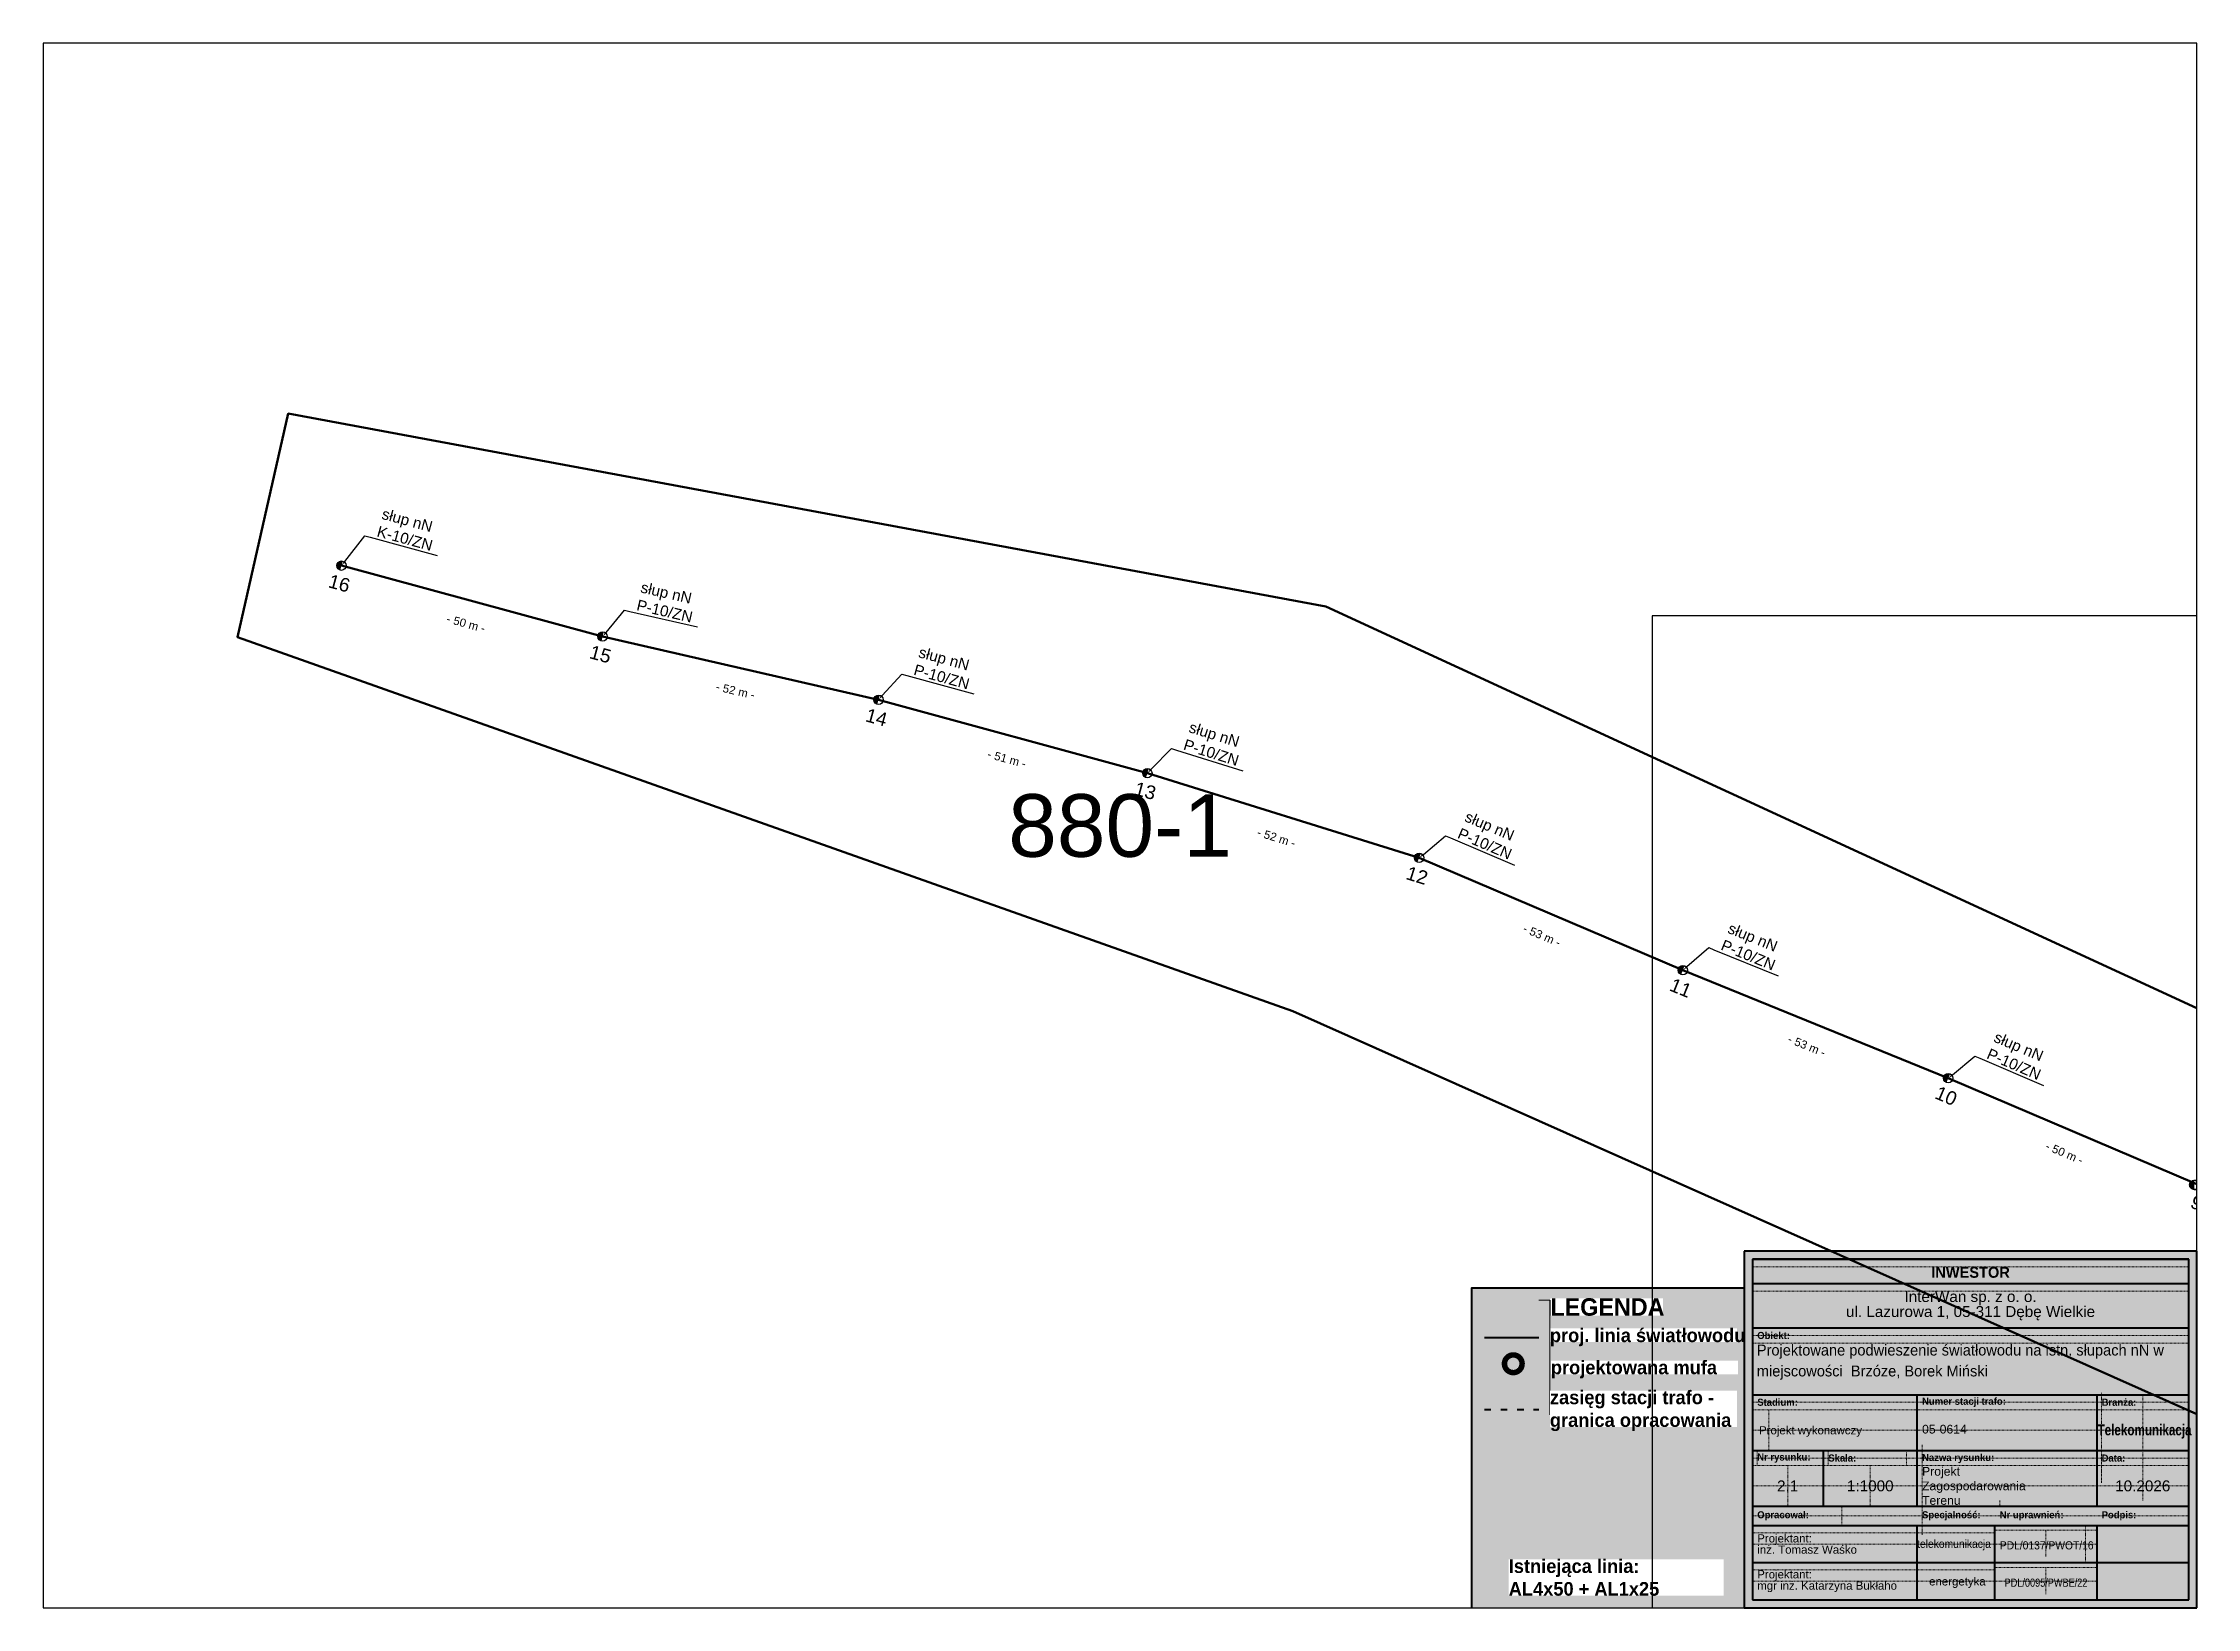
# Paper-space layout '880-1' of a CAD drawing. Header units: metres, sheet in millimetres. Extents: x 0 to 395, y 0 to 287.
# The model-space entities are those that its viewports show. They can reach past a viewport. Long polylines and large blocks are cut down to what shows.
import ezdxf
from ezdxf import colors
from ezdxf.entities.mleader import LeaderData, LeaderLine
from ezdxf.enums import TextEntityAlignment as Align
from ezdxf.math import Vec2, Vec3

# ---------------------------------------------------------------- set-up
doc = ezdxf.new("R2010")
doc.units = ezdxf.units.M
doc.linetypes.add('ACAD_ISO03W100', pattern=[30, 12, -18])
doc.linetypes.add('DGN Style 2', pattern=[0.005224, 0.003135, -0.00209])
for name, color, linetype, lineweight in [('!tele', 30, 'Continuous', 40), ('!trafo', 6, 'Continuous', 50), ('!trafo_880', 6, 'Continuous', 50), ('@Tabelka', 7, 'Continuous', 13), ('_mm zasięg trafo', 6, 'ACAD_ISO03W100', 35), ('_światłowód', 30, 'Continuous', 40)]:
    doc.layers.add(name, color=color, linetype=linetype, lineweight=lineweight)
for name, color, linetype in [('!wymiary', 7, 'Continuous'), ('_MM mufy', 3, 'Continuous'), ('_MM opisy', 7, 'Continuous'), ('_MM slupy', 5, 'Continuous'), ('_numery_05-0880_1', 7, 'Continuous')]:
    doc.layers.add(name, color=color, linetype=linetype)
doc.layers.add('@KonstrTabelki', color=253, linetype='DGN Style 2', lineweight=0, plot=False)
doc.layers.add('_kontrola_05-0880_1', color=210, linetype='Continuous', lineweight=50, plot=False)
doc.styles.add('BardzoMale-PrawaGora', font='arial.ttf', dxfattribs={"height": 0.0025})
doc.styles.get("Standard").update_dxf_attribs({"font": 'arial.ttf'})
doc.dimstyles.new('opis linie', dxfattribs={"dimtxt": 1.5, "dimasz": 0.18, "dimexe": 0.18, "dimexo": 0.0625, "dimgap": 2.5, "dimtad": 4, "dimdec": 0, "dimzin": 0, "dimdsep": 46, "dimtxsty": 'Standard', "dimcen": 0.09, "dimse1": 1, "dimse2": 1, "dimsd1": 1, "dimsd2": 1, "dimclrt": 256, "dimadec": 0, "dimazin": 0, "dimtfac": 1, "dimtdec": 0, "dimtofl": 0, "dimtmove": 0, "dimatfit": 3, "dimfxl": 1, "dimtfill": 1, "dimtolj": 1, "dimtzin": 0, "dimarcsym": 0})

# ---------------------------------------------------------------- blocks, each defined once
blk = doc.blocks.new('tabelka')
at = {"true_color": 0xffffff, "transparency": 33554687}
h = blk.add_hatch(color=7, dxfattribs=at)
h.dxf.hatch_style = 1
h.paths.add_polyline_path([(-83, 65.41), (0, 65.41), (0, 0), (-83, 0)])
at = {"layer": '@KonstrTabelki', "lineweight": 0}
for p, q in [((-1.5, 62.52), (-81.5, 62.52)), ((-1.5, 58.08), (-81.5, 58.08)), ((-1.5, 49.94), (-81.5, 49.94)), ((-81.5, 48.55), (-1.5, 48.55)), ((-1.5, 37.69), (-81.5, 37.69)), ((-81.5, 36.3), (-1.5, 36.3)), ((-78.46, 36.3), (-78.46, 28.86)), ((-17.47, 39.44), (-17.47, 22.94)), ((-9.93, 19.68), (-9.93, 39.08)), ((-81.5, 32.58), (-1.5, 32.58)), ((-80.6, 28.86), (-80.6, 26.08)), ((-67.58, 28.86), (-67.58, 26.08)), ((-53.27, 26.08), (-53.27, 28.86)), ((-50.39, 29.9), (-50.39, 18.64)), ((-17.47, 28.86), (-17.47, 22.94)), ((-9.93, 19.68), (-9.93, 28.86)), ((-1.5, 27.47), (-81.5, 27.47)), ((-81.5, 26.08), (-1.5, 26.08)), ((-74.99, 18.64), (-74.99, 26.08)), ((-59.88, 18.64), (-59.88, 26.08)), ((-1.5, 27.47), (-18.36, 27.47)), ((-1.5, 22.36), (-81.5, 22.36)), ((-1.5, 22.36), (-18.36, 22.36)), ((-81.5, 16.88), (-1.5, 16.88)), ((-65.11, 18.64), (-65.11, 15.11)), ((-50.39, 18.64), (-50.39, 13.41)), ((-36.15, 19.68), (-36.15, 18.64)), ((-37.05, 13.77), (-81.5, 13.77)), ((-37.05, 14.25), (-18.36, 14.25)), ((-27.71, 14.25), (-27.71, 9.31)), ((-20.43, 15.11), (-20.43, 8.31)), ((-37.05, 11.71), (-81.5, 11.71)), ((-18.36, 11.71), (-37.05, 11.71)), ((-37.05, 6.97), (-81.5, 6.97)), ((-37.05, 4.9), (-81.5, 4.9)), ((-37.05, 7.44), (-18.36, 7.44)), ((-18.36, 4.9), (-37.05, 4.9)), ((-27.71, 7.44), (-27.71, 2.5))]:
    blk.add_line(p, q, dxfattribs=at)
at = {"layer": '@KonstrTabelki'}
for points in [[(-51.29, 28.86), (-51.29, 39.08)], [(-51.29, 18.64), (-51.29, 28.86)]]:
    blk.add_lwpolyline(points, dxfattribs=at)
at = {"layer": '@Tabelka', "lineweight": 40}
for p, q in [((0, 65.41), (-83, 65.41)), ((-83, 65.41), (-83, 0)), ((-81.5, 63.91), (-1.5, 63.91)), ((-1.5, 63.91), (-81.5, 63.91)), ((-81.5, 63.91), (-81.5, 1.5)), ((-1.5, 1.5), (-1.5, 63.91)), ((0, 0), (0, 65.41)), ((-81.5, 59.47), (-1.5, 59.47)), ((-81.5, 51.33), (-1.5, 51.33)), ((-81.5, 39.08), (-1.5, 39.08)), ((-81.5, 39.08), (-18.36, 39.08)), ((-51.29, 28.86), (-51.29, 39.08)), ((-51.29, 28.86), (-51.29, 35.67)), ((-18.36, 39.08), (-18.36, 28.86)), ((-81.5, 28.86), (-18.36, 28.86)), ((-68.48, 18.64), (-68.48, 28.86)), ((-51.29, 18.64), (-51.29, 28.86)), ((-18.36, 28.86), (-1.5, 28.86)), ((-18.36, 28.86), (-18.36, 18.64)), ((-51.29, 18.64), (-51.29, 25.45)), ((-18.36, 25.45), (-18.36, 18.64)), ((-81.5, 18.64), (-1.5, 18.64)), ((-81.5, 18.64), (-1.5, 18.64)), ((-81.5, 15.11), (-1.5, 15.11)), ((-51.29, 1.5), (-51.29, 15.11)), ((-37.05, 1.5), (-37.05, 15.11)), ((-18.36, 15.11), (-18.36, 1.5)), ((-81.5, 8.31), (-1.5, 8.31)), ((-81.5, 8.31), (-1.5, 8.31)), ((-81.5, 1.5), (-1.5, 1.5)), ((-83, 0), (0, 0))]:
    blk.add_line(p, q, dxfattribs=at)
at = {"layer": '@Tabelka'}
for s, insert, char_height, attachment_point, line_spacing_factor in [('{\\fLato Light|b1|i0|c238|p34;INWESTOR}', (-41.5, 62.52), 2, 2, 0.825), ('InterWan sp. z o. o.\\Pul. Lazurowa 1, 05-311 Dębę Wielkie', (-41.5, 58.08), 2, 2, 0.825), ('{\\fLato Light|b1|i0|c238|p34;Obiekt:}', (-80.6, 49.94), 1.3, 4, 0.946154), ('{\\fLato Light|b1|i0|c238|p34;Branża:}', (-17.47, 37.69), 1.3, 4, 0.946154), ('Projekt wykonawczy', (-80.27, 32.34), 1.5, 4, 0.825), ('{\\fLato Light|b1|i0|c238|p34;\\W0.8;Telekomunikacja}', (-9.6, 32.34), 2, 5, 0.76875), ('{\\fLato Light|b1|i0|c238|p34;Nr rysunku:}', (-80.6, 27.47), 1.3, 4, 0.946154), ('{\\fLato Light|b1|i0|c238|p34;Skala:}', (-67.58, 27.47), 1.3, 4, 0.946154), ('{\\fLato Light|b1|i0|c238|p34;Nazwa rysunku:}', (-50.39, 27.38), 1.3, 4, 0.946154), ('{\\fLato Light|b1|i0|c238|p34;Data:}', (-17.47, 27.47), 1.3, 4, 0.946154), ('10.2026', (-9.93, 22.36), 2, 5, 0.825), ('{\\fLato Light|b1|i0|c238|p34;Opracował:}', (-80.6, 16.88), 1.3, 4, 0.946154), ('{\\fLato Light|b1|i0|c238|p34;Specjalność:}', (-50.39, 16.88), 1.3, 4, 0.946154), ('{\\fLato Light|b1|i0|c238|p34;Nr uprawnień:}', (-36.15, 16.88), 1.3, 4, 0.946154), ('{\\fLato Light|b1|i0|c238|p34;Podpis:}', (-17.47, 16.88), 1.3, 4, 0.946154)]:
    blk.add_mtext(s, dxfattribs=dict(at, insert=insert, char_height=char_height, attachment_point=attachment_point, line_spacing_factor=line_spacing_factor))
for s, insert, char_height, width, attachment_point, line_spacing_factor in [('{\\fLato Light|b1|i0|c238|p34;Stadium:}', (-80.6, 37.69), 1.3, 8.6456, 4, 0.946154), ('{\\fLato Light|b1|i0|c238|p34;Numer stacji trafo:}', (-50.39, 37.69), 1.3, 16.1141, 4, 0.946154), ('Projektant:\\Pinż. Tomasz Waśko', (-80.6, 11.71), 1.5, 27.9275, 4, 0.825), ('{\\W0.9;telekomunikacja}', (-44.53, 11.53), 1.5, 22.915, 5, 0.825), ('{\\W0.9;PDL/0137/PWOT/16}', (-27.54, 11.46), 1.5, 22.915, 5, 0.825), ('Projektant:\\Pmgr inż. Katarzyna Bukłaho', (-80.6, 4.9), 1.5, 27.9275, 4, 0.825), ('energetyka', (-43.91, 4.64), 1.5, 22.915, 5, 0.825), ('{\\W0.8;PDL/0095/PWBE/22}', (-27.66, 4.62), 1.5, 22.915, 5, 0.825)]:
    blk.add_mtext(s, dxfattribs=dict(at, insert=insert, char_height=char_height, width=width, attachment_point=attachment_point, line_spacing_factor=line_spacing_factor))
blk = doc.blocks.new('mufa')
at = {"layer": '_MM mufy'}
h = blk.add_hatch(color=256, dxfattribs=at)
h.dxf.hatch_style = 1
h.paths.add_polyline_path([(2.15, 0.12, 1), (-2.1, -0.05, 1)])
h.paths.add_polyline_path([(-1.1, -0.01, -1), (1.15, 0.08, -1)], flags=16)
h.paths.add_polyline_path([(-0.83, 0, -1), (0.88, 0.07, -1)], flags=0)
blk = doc.blocks.new('legenda')
at = {"true_color": 0xffffff, "transparency": 33554687}
h = blk.add_hatch(color=7, dxfattribs=at)
h.dxf.hatch_style = 1
h.paths.add_polyline_path([(-50, 58.61), (0, 58.61), (0, 0), (-50, 0)])
at = {"lineweight": 40}
blk.add_lwpolyline([(0, 58.61), (-50, 58.61), (-50, 0)], dxfattribs=at)
at = {"layer": '_mm zasięg trafo', "lineweight": 40, "ltscale": 0.1}
blk.add_lwpolyline([(-47.62, 36.36), (-37.62, 36.36)], dxfattribs=at)
at = {"layer": '_światłowód', "lineweight": 40}
blk.add_lwpolyline([(-47.62, 49.6), (-37.62, 49.6)], dxfattribs=at)
at = {"layer": '_mm zasięg trafo'}
blk.add_blockref('mufa', (-42.35, 44.72), dxfattribs=at)
at = {"layer": '_mm zasięg trafo', "bg_fill": 3, "box_fill_scale": 1, "bg_fill_color": 256, "bg_fill_transparency": 0}
for s, width, heights, insert, char_height, attachment_point in [('{\\fLato Light|b1|i0|c238|p34;\\C7;LEGENDA}', 20.65, [-3.27], (-35.53, 56.77), 3.2, 1), ('\\pxt4;{\\fLato Light|b1|i0|c238|p34;\\C7;proj. linia światłowodu}', 34.3358, [-3.2], (-35.62, 49.6), 2.5, 4)]:
    blk.add_mtext_dynamic_manual_height_columns(s, width=width, gutter_width=1, heights=heights, dxfattribs=dict(at, insert=insert, char_height=char_height, attachment_point=attachment_point))
at = {"layer": 'Defpoints', "color": 252, "lineweight": 0, "true_color": 0x939598}
blk.add_lwpolyline([(-37.62, 56.41), (-35.62, 56.41), (-35.62, 35.41)], dxfattribs=at)
at = {"layer": '_mm zasięg trafo', "char_height": 2.5, "attachment_point": 4, "bg_fill": 3, "box_fill_scale": 1, "bg_fill_color": 256, "bg_fill_transparency": 0}
for s, heights, insert in [('\\pxt4;{\\fLato Light|b1|i0|c238|p34;\\C7;projektowana mufa}', [-3.2], (-35.44, 43.71)), ('\\pxt4;{\\fLato Light|b1|i0|c238|p34;\\C7;zasięg stacji trafo - granica opracowania}', [-7.36], (-35.62, 36.13))]:
    blk.add_mtext_dynamic_manual_height_columns(s, width=34.3358, gutter_width=1, heights=heights, dxfattribs=dict(at, insert=insert))
blk.add_lwpolyline([(-50, 0), (0, 0), (0, 58.61)])
at = {"layer": '_mm zasięg trafo', "insert": (-43.16, 5.56), "char_height": 2.5, "attachment_point": 4, "bg_fill": 3, "box_fill_scale": 1, "bg_fill_color": 256, "bg_fill_transparency": 0}
blk.add_mtext_dynamic_manual_height_columns('\\pxt4;{\\fLato Light|b1|i0|c238|p34;\\C7;Istniejąca linia:\\PAL4x50 + AL1x25}', width=39.409, gutter_width=1, heights=[0], dxfattribs=at)
blk = doc.blocks.new('ZN')
at = {"layer": '_MM slupy', "transparency": 33554687}
h = blk.add_hatch(color=256, dxfattribs=at)
h.dxf.hatch_style = 1
h.paths.add_polyline_path([(0, -0.86), (0, 0.86, 1)])
at = {"layer": '_MM slupy'}
blk.add_circle((0, 0), 0.857, dxfattribs=at)
blk = doc.blocks.new('*D95')
at = {"layer": 'Defpoints', "color": 0}
for p in [(7532703.15, 5785667.84), (7532751.02, 5785654.84), (7532750.76, 5785653.88)]:
    blk.add_point(p, dxfattribs=at)
at = {"layer": '!wymiary', "insert": (7532725.97, 5785657.23), "char_height": 1.5, "attachment_point": 5, "rotation": 344.8052, "bg_fill": 3, "box_fill_scale": 1.1, "bg_fill_color": 9, "bg_fill_true_color": 13158600, "bg_fill_transparency": 0}
blk.add_mtext('\\A1;- 50 m -', dxfattribs=at)
blk = doc.blocks.new('*D96')
at = {"layer": 'Defpoints', "color": 0}
for p in [(7532751.02, 5785654.84), (7532801.39, 5785642.3), (7532801.61, 5785643.27)]:
    blk.add_point(p, dxfattribs=at)
at = {"layer": '!wymiary', "insert": (7532775.37, 5785644.9), "char_height": 1.5, "attachment_point": 5, "rotation": 347.1194, "bg_fill": 3, "box_fill_scale": 1.1, "bg_fill_color": 9, "bg_fill_true_color": 13158600, "bg_fill_transparency": 0}
blk.add_mtext('\\A1;- 52 m -', dxfattribs=at)
blk = doc.blocks.new('*D97')
at = {"layer": 'Defpoints', "color": 0}
for p in [(7532801.61, 5785643.27), (7532850.63, 5785628.84), (7532850.89, 5785629.8)]:
    blk.add_point(p, dxfattribs=at)
at = {"layer": '!wymiary', "insert": (7532825.13, 5785632.42), "char_height": 1.5, "attachment_point": 5, "rotation": 344.7121, "bg_fill": 3, "box_fill_scale": 1.1, "bg_fill_color": 9, "bg_fill_true_color": 13158600, "bg_fill_transparency": 0}
blk.add_mtext('\\A1;- 51 m -', dxfattribs=at)
blk = doc.blocks.new('*D98')
at = {"layer": 'Defpoints', "color": 0}
for p in [(7532850.89, 5785629.8), (7532900.42, 5785613.32), (7532900.72, 5785614.28)]:
    blk.add_point(p, dxfattribs=at)
at = {"layer": '!wymiary', "insert": (7532874.54, 5785617.97), "char_height": 1.5, "attachment_point": 5, "rotation": 342.6918, "bg_fill": 3, "box_fill_scale": 1.1, "bg_fill_color": 9, "bg_fill_true_color": 13158600, "bg_fill_transparency": 0}
blk.add_mtext('\\A1;- 52 m -', dxfattribs=at)
blk = doc.blocks.new('*D99')
at = {"layer": 'Defpoints', "color": 0}
for p in [(7532900.72, 5785614.28), (7532948.67, 5785592.76), (7532949.06, 5785593.68)]:
    blk.add_point(p, dxfattribs=at)
at = {"layer": '!wymiary', "insert": (7532923.22, 5785600.05), "char_height": 1.5, "attachment_point": 5, "rotation": 336.9259, "bg_fill": 3, "box_fill_scale": 1.1, "bg_fill_color": 9, "bg_fill_true_color": 13158600, "bg_fill_transparency": 0}
blk.add_mtext('\\A1;- 53 m -', dxfattribs=at)
blk = doc.blocks.new('*D100')
at = {"layer": 'Defpoints', "color": 0}
for p in [(7532949.06, 5785593.68), (7532997.34, 5785572.95), (7532997.72, 5785573.87)]:
    blk.add_point(p, dxfattribs=at)
at = {"layer": '!wymiary', "insert": (7532971.78, 5785579.83), "char_height": 1.5, "attachment_point": 5, "rotation": 337.8494, "bg_fill": 3, "box_fill_scale": 1.1, "bg_fill_color": 9, "bg_fill_true_color": 13158600, "bg_fill_transparency": 0}
blk.add_mtext('\\A1;- 53 m -', dxfattribs=at)
blk = doc.blocks.new('*D101')
at = {"layer": 'Defpoints', "color": 0}
for p in [(7532997.72, 5785573.87), (7533043.26, 5785553.37), (7533043.65, 5785554.29)]:
    blk.add_point(p, dxfattribs=at)
at = {"layer": '!wymiary', "insert": (7533019.01, 5785560.16), "char_height": 1.5, "attachment_point": 5, "rotation": 336.909, "bg_fill": 3, "box_fill_scale": 1.1, "bg_fill_color": 9, "bg_fill_true_color": 13158600, "bg_fill_transparency": 0}
blk.add_mtext('\\A1;- 50 m -', dxfattribs=at)
blk = doc.blocks.new('*D102')
at = {"layer": 'Defpoints', "color": 0}
for p in [(7533043.65, 5785554.29), (7533089.81, 5785533.93), (7533090.2, 5785534.85)]:
    blk.add_point(p, dxfattribs=at)
at = {"layer": '!wymiary', "insert": (7533065.28, 5785540.63), "char_height": 1.5, "attachment_point": 5, "rotation": 337.3336, "bg_fill": 3, "box_fill_scale": 1.1, "bg_fill_color": 9, "bg_fill_true_color": 13158600, "bg_fill_transparency": 0}
blk.add_mtext('\\A1;- 50 m -', dxfattribs=at)
blk = doc.blocks.new('R')
at = {"layer": '_MM slupy', "transparency": 33554687}
h = blk.add_hatch(color=256, dxfattribs=at)
h.dxf.hatch_style = 1
h.paths.add_polyline_path([(-0.93, -0.86), (-0.93, 0.86, 1)])
h = blk.add_hatch(color=256, dxfattribs=at)
h.dxf.hatch_style = 1
h.paths.add_polyline_path([(0.93, 0.86), (0.93, -0.86, 1)])
at = {"layer": '_MM slupy'}
for points in [[(-0.93, 0.86), (0.93, 0.86)], [(-0.93, -0.86), (0.93, -0.86)]]:
    blk.add_lwpolyline(points, dxfattribs=at)
for centre in [(-0.93, 0), (0.93, 0)]:
    blk.add_circle(centre, 0.857, dxfattribs=at)
blk = doc.blocks.new('q')
at = {"layer": '_MM slupy'}
blk.add_blockref('ZN', (0, 0), dxfattribs=at)
at = {"layer": '_MM opisy'}
ml = blk.add_multileader_mtext('Standard', dxfattribs=at)
ml.set_content('\\pxql;słup nN\\PP-10/ZN', color=256)
ml.set_leader_properties()
ml.build(insert=Vec2(0, 0))
ml.multileader.update_dxf_attribs({"has_text_frame": 1, "text_left_attachment_type": 5, "text_right_attachment_type": 5, "dogleg_length": 1, "arrow_head_size": 1})
ctx = ml.context
ctx.base_point, ctx.char_height, ctx.arrow_head_size, ctx.landing_gap_size, ctx.plane_origin = Vec3(3.86, 5.63), 2, 1, 1, Vec3(1.72, -1.42)
ctx.left_attachment, ctx.right_attachment = 5, 5
notes = []
notes.append((ctx, [(0, (1, 1, 0), (2.86, 5.63), (1, 0), 1, [(0, [(0, 0)], 0, [])])]))
ctx.mtext.insert, ctx.mtext.flow_direction = Vec3(4.86, 11.44), 5
ctx.mtext.has_bg_fill, ctx.mtext.bg_color, ctx.mtext.bg_scale_factor, ctx.mtext.bg_transparency, ctx.mtext.use_window_bg_color = 1, -1023410175, 1, 0, 1
for ctx, leaders in notes:
    for number, flags, end, landing, length, lines in leaders:
        leader = LeaderData()
        leader.index, (leader.has_last_leader_line, leader.has_dogleg_vector, leader.attachment_direction) = number, flags
        leader.last_leader_point, leader.dogleg_vector, leader.dogleg_length = Vec3(end), Vec3(landing), length
        for number, points, colour, breaks in lines:
            line = LeaderLine()
            line.index, line.vertices, line.color, line.breaks = number, Vec3.list(points), colors.encode_raw_color(colour), breaks
            leader.lines.append(line)
        ctx.leaders.append(leader)

msp = doc.modelspace()

# ---------------------------------------------------------------- linework, layer by layer
at = {"layer": '!tele'}
msp.add_lwpolyline([(7532703.15, 5785667.84), (7532751.02, 5785654.84), (7532801.61, 5785643.27), (7532850.89, 5785629.8), (7532900.72, 5785614.28), (7532949.06, 5785593.68), (7532997.72, 5785573.87), (7533043.65, 5785554.29), (7533090.2, 5785534.85), (7533134.25, 5785516.46), (7533179.8, 5785497.33), (7533222.59, 5785488.35), (7533263.24, 5785479.82), (7533281.12, 5785476.26), (7533312.03, 5785468.65), (7533322.7, 5785464.54)], dxfattribs=at)
at = {"layer": '!trafo_880'}
msp.add_lwpolyline([(7533348.88, 5785463.49), (7533576.8, 5785436.73), (7533577.78, 5785474), (7533348.74, 5785524.89), (7533285.47, 5785539.6), (7533257.64, 5785541.81), (7533251.26, 5785495.09), (7533091.38, 5785564.6), (7532883.62, 5785660.34), (7532693.41, 5785695.72), (7532684.09, 5785654.76), (7532877.57, 5785586.2), (7533113.3, 5785481.11), (7533235.85, 5785451.13), (7533287.58, 5785438.07), (7533327.72, 5785410.25), (7533348.88, 5785463.49)], dxfattribs=at)

# ---------------------------------------------------------------- next in the draw order: block references
for p, rotation in [((7532751.02, 5785654.84), 347.1194023696222), ((7532801.61, 5785643.27), 344.7121256215178), ((7532850.89, 5785629.8), 342.6917570664219), ((7532900.72, 5785614.28), 336.925870376477), ((7532949.06, 5785593.68), 337.8493561677747), ((7532997.72, 5785573.87), 336.9089830187751)]:
    msp.add_blockref('q', p, dxfattribs=dict(rotation=rotation))

# ---------------------------------------------------------------- next in the draw order: dimensions: what is measured, and where the dimension line sits
at = {"layer": '!wymiary'}
dim = msp.add_aligned_dim(p1=(7532703.15, 5785667.84), p2=(7532751.02, 5785654.84), distance=-1, dimstyle='opis linie', override={"dimpost": '- <> m -'}, dxfattribs=at)
dim.commit()
dim.dimension.update_dxf_attribs({"geometry": '*D95', "text_midpoint": (7532725.97, 5785657.23)})

# ---------------------------------------------------------------- next in the draw order: block references
at = {"layer": '_MM slupy', "rotation": 344.8051643594774}
msp.add_blockref('ZN', (7532703.15, 5785667.84), dxfattribs=at)

# ---------------------------------------------------------------- next in the draw order: dimensions: what is measured, and where the dimension line sits
at = {"layer": '!wymiary'}
dim = msp.add_aligned_dim(p1=(7532751.02, 5785654.84), p2=(7532801.61, 5785643.27), distance=-1, dimstyle='opis linie', override={"dimpost": '- <> m -'}, dxfattribs=at)
dim.commit()
dim.dimension.update_dxf_attribs({"geometry": '*D96', "text_midpoint": (7532775.37, 5785644.9)})

# ---------------------------------------------------------------- next in the draw order: texts
at = {"layer": '_numery_05-0880_1', "color": 7}
msp.add_text('15', height=2.5, rotation=344.8052, dxfattribs=at).set_placement((7532750.64, 5785651.61), align=Align.MIDDLE_CENTER)

# ---------------------------------------------------------------- next in the draw order: dimensions: what is measured, and where the dimension line sits
at = {"layer": '!wymiary'}
dim = msp.add_aligned_dim(p1=(7532801.61, 5785643.27), p2=(7532850.89, 5785629.8), distance=-1, dimstyle='opis linie', override={"dimpost": '- <> m -'}, dxfattribs=at)
dim.commit()
dim.dimension.update_dxf_attribs({"geometry": '*D97', "text_midpoint": (7532825.13, 5785632.42)})

# ---------------------------------------------------------------- next in the draw order: leaders
at = {"layer": '_MM opisy'}
ml = msp.add_multileader_mtext('Standard', dxfattribs=at)
ml.set_content('\\pxql;słup nN\\PK-10/ZN', color=256)
ml.set_leader_properties()
ml.build(insert=Vec2(0, 0))
ml.multileader.update_dxf_attribs({"has_text_frame": 1, "text_left_attachment_type": 5, "text_right_attachment_type": 5, "dogleg_length": 1, "arrow_head_size": 1})
ctx = ml.context
ctx.base_point, ctx.char_height, ctx.arrow_head_size, ctx.landing_gap_size, ctx.plane_origin, ctx.plane_x_axis, ctx.plane_y_axis = Vec3(7532708.41, 5785673.05), 2, 1, 1, Vec3(7532704.44, 5785666.02), Vec3(0.96504, -0.262102), Vec3(0.262102, 0.96504)
ctx.left_attachment, ctx.right_attachment = 5, 5
notes = []
notes.append((ctx, [(0, (1, 1, 0), (7532707.45, 5785673.31), (0.96504, -0.262102), 1, [(0, [(7532703.15, 5785667.84), (7532707.45, 5785673.31)], 0, [])])]))
ctx.mtext.insert, ctx.mtext.text_direction, ctx.mtext.flow_direction = Vec3(7532710.9, 5785678.39), Vec3(0.96504, -0.262102), 5
ctx.mtext.has_bg_fill, ctx.mtext.bg_color, ctx.mtext.bg_scale_factor, ctx.mtext.bg_transparency, ctx.mtext.use_window_bg_color = 1, -1023410175, 1, 0, 1
for ctx, leaders in notes:
    for number, flags, end, landing, length, lines in leaders:
        leader = LeaderData()
        leader.index, (leader.has_last_leader_line, leader.has_dogleg_vector, leader.attachment_direction) = number, flags
        leader.last_leader_point, leader.dogleg_vector, leader.dogleg_length = Vec3(end), Vec3(landing), length
        for number, points, colour, breaks in lines:
            line = LeaderLine()
            line.index, line.vertices, line.color, line.breaks = number, Vec3.list(points), colors.encode_raw_color(colour), breaks
            leader.lines.append(line)
        ctx.leaders.append(leader)

# ---------------------------------------------------------------- next in the draw order: linework, layer by layer
at = {"layer": '_kontrola_05-0880_1', "color": 210}
for points in [[(7532751.02, 5785654.84), (7532703.15, 5785667.84)], [(7532801.61, 5785643.27), (7532751.02, 5785654.84)]]:
    msp.add_lwpolyline(points, dxfattribs=at)

# ---------------------------------------------------------------- next in the draw order: texts
at = {"layer": '_numery_05-0880_1', "color": 7}
for s, rotation, p in [('16', -15.1948, (7532702.77, 5785664.61)), ('14', -15.2879, (7532801.24, 5785640.04))]:
    msp.add_text(s, height=2.5, rotation=rotation, dxfattribs=at).set_placement(p, align=Align.MIDDLE_CENTER)

# ---------------------------------------------------------------- next in the draw order: dimensions: what is measured, and where the dimension line sits
at = {"layer": '!wymiary'}
dim = msp.add_aligned_dim(p1=(7532850.89, 5785629.8), p2=(7532900.72, 5785614.28), distance=-1, dimstyle='opis linie', override={"dimpost": '- <> m -'}, dxfattribs=at)
dim.commit()
dim.dimension.update_dxf_attribs({"geometry": '*D98', "text_midpoint": (7532874.54, 5785617.97)})

# ---------------------------------------------------------------- next in the draw order: linework, layer by layer
at = {"layer": '_kontrola_05-0880_1', "color": 210}
msp.add_lwpolyline([(7532850.89, 5785629.8), (7532801.61, 5785643.27)], dxfattribs=at)

# ---------------------------------------------------------------- next in the draw order: texts
at = {"layer": '_numery_05-0880_1', "color": 7}
msp.add_text('13', height=2.5, rotation=344.7121, dxfattribs=at).set_placement((7532850.51, 5785626.57), align=Align.MIDDLE_CENTER)
at = {"layer": 'Defpoints', "color": 4}
msp.add_text('880-1', height=11.474, dxfattribs=at).set_placement((7532845.88, 5785620.21), align=Align.MIDDLE_CENTER)

# ---------------------------------------------------------------- next in the draw order: dimensions: what is measured, and where the dimension line sits
at = {"layer": '!wymiary'}
dim = msp.add_aligned_dim(p1=(7532900.72, 5785614.28), p2=(7532949.06, 5785593.68), distance=-1, dimstyle='opis linie', override={"dimpost": '- <> m -'}, dxfattribs=at)
dim.commit()
dim.dimension.update_dxf_attribs({"geometry": '*D99', "text_midpoint": (7532923.22, 5785600.05)})

# ---------------------------------------------------------------- next in the draw order: linework, layer by layer
at = {"layer": '_kontrola_05-0880_1', "color": 210}
msp.add_lwpolyline([(7532900.72, 5785614.28), (7532850.89, 5785629.8)], dxfattribs=at)

# ---------------------------------------------------------------- next in the draw order: texts
at = {"layer": '_numery_05-0880_1', "color": 7}
msp.add_text('12', height=2.5, rotation=342.6918, dxfattribs=at).set_placement((7532900.34, 5785611.05), align=Align.MIDDLE_CENTER)

# ---------------------------------------------------------------- next in the draw order: dimensions: what is measured, and where the dimension line sits
at = {"layer": '!wymiary'}
dim = msp.add_aligned_dim(p1=(7532949.06, 5785593.68), p2=(7532997.72, 5785573.87), distance=-1, dimstyle='opis linie', override={"dimpost": '- <> m -'}, dxfattribs=at)
dim.commit()
dim.dimension.update_dxf_attribs({"geometry": '*D100', "text_midpoint": (7532971.78, 5785579.83)})

# ---------------------------------------------------------------- next in the draw order: linework, layer by layer
at = {"layer": '_kontrola_05-0880_1', "color": 210}
msp.add_lwpolyline([(7532949.06, 5785593.68), (7532900.72, 5785614.28)], dxfattribs=at)

# ---------------------------------------------------------------- next in the draw order: texts
at = {"layer": '_numery_05-0880_1', "color": 7}
msp.add_text('11', height=2.5, rotation=-22.1506, dxfattribs=at).set_placement((7532948.68, 5785590.45), align=Align.MIDDLE_CENTER)

# ---------------------------------------------------------------- next in the draw order: dimensions: what is measured, and where the dimension line sits
at = {"layer": '!wymiary'}
dim = msp.add_aligned_dim(p1=(7532997.72, 5785573.87), p2=(7533043.65, 5785554.29), distance=-1, dimstyle='opis linie', override={"dimpost": '- <> m -'}, dxfattribs=at)
dim.commit()
dim.dimension.update_dxf_attribs({"geometry": '*D101', "text_midpoint": (7533019.01, 5785560.16)})

# ---------------------------------------------------------------- next in the draw order: linework, layer by layer
at = {"layer": '_kontrola_05-0880_1', "color": 210}
msp.add_lwpolyline([(7532997.72, 5785573.87), (7532949.06, 5785593.68)], dxfattribs=at)

# ---------------------------------------------------------------- next in the draw order: texts
at = {"layer": '_numery_05-0880_1', "color": 7}
msp.add_text('10', height=2.5, rotation=-23.091, dxfattribs=at).set_placement((7532997.34, 5785570.65), align=Align.MIDDLE_CENTER)

# ---------------------------------------------------------------- next in the draw order: dimensions: what is measured, and where the dimension line sits
at = {"layer": '!wymiary'}
dim = msp.add_aligned_dim(p1=(7533043.65, 5785554.29), p2=(7533090.2, 5785534.85), distance=-1, dimstyle='opis linie', override={"dimpost": '- <> m -'}, dxfattribs=at)
dim.commit()
dim.dimension.update_dxf_attribs({"geometry": '*D102', "text_midpoint": (7533065.28, 5785540.63)})

# ---------------------------------------------------------------- next in the draw order: leaders
at = {"layer": '_MM opisy'}
ml = msp.add_multileader_mtext('Standard', dxfattribs=at)
ml.set_content('\\pxql;słup nN\\POr-10/ZN', color=256)
ml.set_leader_properties()
ml.build(insert=Vec2(0, 0))
ml.multileader.update_dxf_attribs({"has_text_frame": 1, "text_left_attachment_type": 5, "text_right_attachment_type": 5, "dogleg_length": 1, "arrow_head_size": 1})
ctx = ml.context
ctx.base_point, ctx.char_height, ctx.arrow_head_size, ctx.landing_gap_size, ctx.plane_origin, ctx.plane_x_axis, ctx.plane_y_axis = Vec3(7533049.54, 5785558.77), 2, 1, 1, Vec3(7533044.69, 5785552.32), Vec3(0.922764, -0.385366), Vec3(0.385366, 0.922764)
ctx.left_attachment, ctx.right_attachment = 5, 5
notes = []
notes.append((ctx, [(0, (1, 1, 0), (7533048.62, 5785559.16), (0.922764, -0.385366), 1, [(0, [(7533043.65, 5785554.29), (7533048.62, 5785559.16)], 0, [])])]))
ctx.mtext.insert, ctx.mtext.text_direction, ctx.mtext.flow_direction = Vec3(7533052.7, 5785563.74), Vec3(0.922764, -0.385366), 5
ctx.mtext.has_bg_fill, ctx.mtext.bg_color, ctx.mtext.bg_scale_factor, ctx.mtext.bg_transparency, ctx.mtext.use_window_bg_color = 1, -1023410175, 1, 0, 1
for ctx, leaders in notes:
    for number, flags, end, landing, length, lines in leaders:
        leader = LeaderData()
        leader.index, (leader.has_last_leader_line, leader.has_dogleg_vector, leader.attachment_direction) = number, flags
        leader.last_leader_point, leader.dogleg_vector, leader.dogleg_length = Vec3(end), Vec3(landing), length
        for number, points, colour, breaks in lines:
            line = LeaderLine()
            line.index, line.vertices, line.color, line.breaks = number, Vec3.list(points), colors.encode_raw_color(colour), breaks
            leader.lines.append(line)
        ctx.leaders.append(leader)

# ---------------------------------------------------------------- next in the draw order: linework, layer by layer
at = {"layer": '_kontrola_05-0880_1', "color": 210}
for points in [[(7533043.65, 5785554.29), (7532997.72, 5785573.87)], [(7533090.2, 5785534.85), (7533043.65, 5785554.29)]]:
    msp.add_lwpolyline(points, dxfattribs=at)
at = {"layer": 'Defpoints', "color": 4}
for points in [[(7532648.45, 5785476.78), (7533043.3, 5785476.78), (7533043.3, 5785763.64), (7532648.45, 5785763.64)], [(7532943.45, 5785371.78), (7533338.3, 5785371.78), (7533338.3, 5785658.64), (7532943.45, 5785658.64)]]:
    msp.add_lwpolyline(points, close=True, dxfattribs=at)

# ---------------------------------------------------------------- next in the draw order: block references
at = {"layer": '!trafo'}
msp.add_blockref('R', (7533043.75, 5785554.32), dxfattribs=at)

# ---------------------------------------------------------------- next in the draw order: texts
at = {"layer": '_numery_05-0880_1', "color": 7}
msp.add_text('9', height=2.5, rotation=336.909, dxfattribs=at).set_placement((7533043.27, 5785551.06), align=Align.MIDDLE_CENTER)

psp = doc.layouts.new('880-1')

# ---------------------------------------------------------------- block references
psp.add_blockref('tabelka', (394.85, 0))

# ---------------------------------------------------------------- texts
at = {"color": 18, "true_color": 0x000000, "insert": (314.17, 48.27), "char_height": 2, "width": 76.9558, "attachment_point": 1, "line_spacing_factor": 0.825, "style": 'BardzoMale-PrawaGora'}
psp.add_mtext('\\pxsm1.15,ql;{\\fLato Light|b0|i0|c238|p34;\\C256;Projektowane podwieszenie światłowodu na istn. słupach nN w miejscowości  Brzóze, Borek Miński}', dxfattribs=at)
at = {"color": 1, "char_height": 1.6, "width": 26.3577, "attachment_point": 4}
for s, insert in [('{\\C18;\\c0;05-0614}', (344.46, 32.76, 1)), ('{\\C18;\\c0;Projekt Zagospodarowania Terenu}', (344.46, 22.36, 1))]:
    psp.add_mtext(s, dxfattribs=dict(at, insert=insert))
at = {"char_height": 2, "attachment_point": 5, "line_spacing_factor": 0.825}
for s, insert in [('2.1', (319.82, 22.36)), ('1:1000', (334.97, 22.36))]:
    psp.add_mtext(s, dxfattribs=dict(at, insert=insert))

# ---------------------------------------------------------------- next in the draw order: block references
psp.add_blockref('legenda', (311.85, 0))

# ---------------------------------------------------------------- next in the draw order: linework, layer by layer
psp.add_lwpolyline([(0, 0), (394.85, 0), (394.85, 286.86), (0, 286.86)], close=True)

# ---------------------------------------------------------------- next in the draw order: viewports
at = {"layer": '0'}
psp.add_viewport(center=(197.43, 143.43), size=(394.85, 286.8575), view_center_point=(7532845.88, 5785620.21), view_height=286.8575, dxfattribs=at)

doc.saveas('drawing.dxf')
